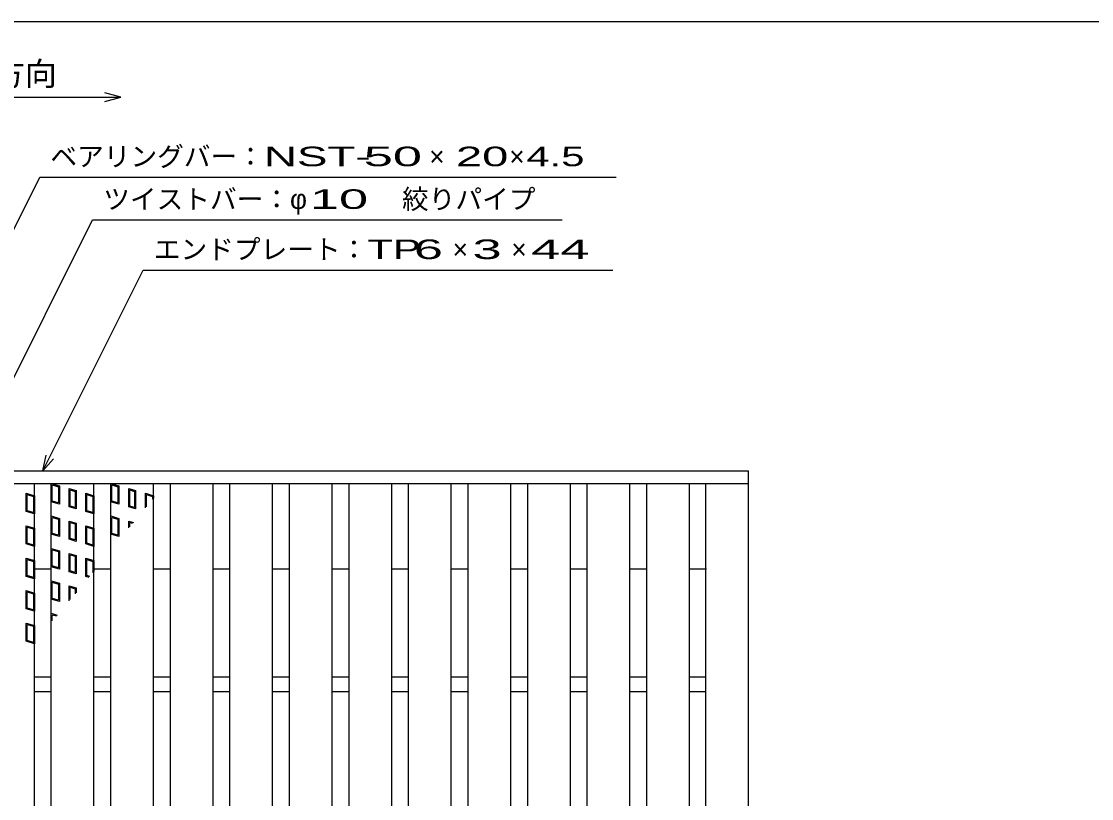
# Model space of a CAD drawing. Units: millimetres, scale not verified. Extents: x -910 to 866, y -641 to 527.
# Drawn here: x -554 to -53, y 163 to 527 of the extents above; entities that cross this region are included whole.
import ezdxf
from ezdxf.enums import TextEntityAlignment as Align

# ---------------------------------------------------------------- set-up
doc = ezdxf.new("R2010")
doc.units = ezdxf.units.MM
doc.header["$LTSCALE"] = 5
for name, color, linetype, lineweight in [('0_2', 150, 'Continuous', 25), ('16', 3, 'Continuous', 25), ('22', 2, 'Continuous', 25)]:
    doc.layers.add(name, color=color, linetype=linetype, lineweight=lineweight)
doc.styles.add('ベクトル', font='')
doc.styles.get('ベクトル').set_extended_font_data('ベクトル')

msp = doc.modelspace()

# ---------------------------------------------------------------- linework, layer by layer
at = {"layer": '0_2'}
msp.add_line((-864.5, 526.75), (865.5, 526.75), dxfattribs=at)
at = {"layer": '16'}
for p, q in [((-707.5, 316.238), (-213.5, 316.238)), ((-213.5, 310.238), (-213.5, 316.238)), ((-707.5, 310.238), (-213.5, 310.238)), ((-568, 310.238), (-548, 310.238)), ((-548, -177.762), (-548, 310.238)), ((-540.1, -177.762), (-540.1, 310.238)), ((-540.1, 310.238), (-520.1, 310.238)), ((-540.1, 310.238), (-536.3, 309.098)), ((-540.1, 301.688), (-540.1, 310.238)), ((-539.625, 309.6), (-536.775, 308.745)), ((-539.625, 302.042), (-539.625, 309.6)), ((-536.775, 308.745), (-536.775, 301.187)), ((-536.3, 309.098), (-536.3, 300.548)), ((-531.715, 307.873), (-528.485, 306.904)), ((-531.715, 299.323), (-531.715, 307.873)), ((-531.24, 307.234), (-528.96, 306.55)), ((-531.24, 299.676), (-531.24, 307.234)), ((-528.96, 306.55), (-528.96, 298.992)), ((-528.485, 306.904), (-528.485, 298.354)), ((-520.1, -177.762), (-520.1, 310.238)), ((-512.2, -177.762), (-512.2, 310.238)), ((-512.2, 310.238), (-492.2, 310.238)), ((-512.2, 310.238), (-508.4, 309.098)), ((-512.2, 301.688), (-512.2, 310.238)), ((-511.725, 309.6), (-508.875, 308.745)), ((-511.725, 302.042), (-511.725, 309.6)), ((-508.875, 308.745), (-508.875, 301.187)), ((-508.4, 309.098), (-508.4, 300.548)), ((-503.815, 307.873), (-500.585, 306.904)), ((-503.815, 299.323), (-503.815, 307.873)), ((-503.34, 307.234), (-501.06, 306.55)), ((-503.34, 299.676), (-503.34, 307.234)), ((-501.06, 306.55), (-501.06, 298.992)), ((-500.585, 306.904), (-500.585, 298.354)), ((-492.2, -177.762), (-492.2, 310.238)), ((-484.3, -177.762), (-484.3, 310.238)), ((-484.3, 310.238), (-464.3, 310.238)), ((-464.3, -177.762), (-464.3, 310.238)), ((-456.4, -177.762), (-456.4, 310.238)), ((-456.4, 310.238), (-436.4, 310.238)), ((-436.4, -177.762), (-436.4, 310.238)), ((-428.5, -177.762), (-428.5, 310.238)), ((-428.5, 310.238), (-408.5, 310.238)), ((-408.5, -177.762), (-408.5, 310.238)), ((-400.6, -177.762), (-400.6, 310.238)), ((-400.6, 310.238), (-380.6, 310.238)), ((-380.6, -177.762), (-380.6, 310.238)), ((-372.7, -177.762), (-372.7, 310.238)), ((-372.7, 310.238), (-352.7, 310.238)), ((-352.7, -177.762), (-352.7, 310.238)), ((-344.8, -177.762), (-344.8, 310.238)), ((-344.8, 310.238), (-324.8, 310.238)), ((-324.8, -177.762), (-324.8, 310.238)), ((-316.9, -177.762), (-316.9, 310.238)), ((-316.9, 310.238), (-296.9, 310.238)), ((-296.9, -177.762), (-296.9, 310.238)), ((-289, -177.762), (-289, 310.238)), ((-289, 310.238), (-269, 310.238)), ((-269, -177.762), (-269, 310.238)), ((-261.1, -177.762), (-261.1, 310.238)), ((-261.1, 310.238), (-241.1, 310.238)), ((-241.1, -177.762), (-241.1, 310.238)), ((-233.5, -177.762), (-233.5, 310.238)), ((-233.5, 310.238), (-213.5, 310.238)), ((-213.5, -177.762), (-213.5, 310.238)), ((-551.8, 305.678), (-548, 304.538)), ((-551.8, 297.128), (-551.8, 305.678)), ((-551.325, 305.04), (-548.475, 304.185)), ((-551.325, 297.482), (-551.325, 305.04)), ((-548.475, 304.185), (-548.475, 296.627)), ((-548, 304.538), (-548, 295.988)), ((-536.3, 300.548), (-540.1, 301.688)), ((-536.775, 301.187), (-539.625, 302.042)), ((-523.9, 305.678), (-520.1, 304.538)), ((-523.9, 297.128), (-523.9, 305.678)), ((-523.425, 305.04), (-520.575, 304.185)), ((-523.425, 297.482), (-523.425, 305.04)), ((-520.575, 304.185), (-520.575, 296.627)), ((-520.1, 304.538), (-520.1, 295.988)), ((-508.4, 300.548), (-512.2, 301.688)), ((-508.875, 301.187), (-511.725, 302.042)), ((-496, 305.678), (-492.2, 304.538)), ((-496, 298.8), (-496, 305.678)), ((-495.525, 305.04), (-492.675, 304.185)), ((-495.525, 299.38), (-495.525, 305.04)), ((-492.675, 304.185), (-492.675, 302.863)), ((-492.2, 304.538), (-492.2, 303.444)), ((-548, 295.988), (-551.8, 297.128)), ((-548.475, 296.627), (-551.325, 297.482)), ((-528.485, 298.354), (-531.715, 299.323)), ((-528.96, 298.992), (-531.24, 299.676)), ((-520.1, 295.988), (-523.9, 297.128)), ((-520.575, 296.627), (-523.425, 297.482)), ((-500.585, 298.354), (-503.815, 299.323)), ((-501.06, 298.992), (-503.34, 299.676)), ((-540.1, 295.038), (-536.3, 293.898)), ((-540.1, 286.488), (-540.1, 295.038)), ((-539.625, 294.4), (-536.775, 293.545)), ((-539.625, 286.842), (-539.625, 294.4)), ((-536.775, 293.545), (-536.775, 285.987)), ((-536.3, 293.898), (-536.3, 285.348)), ((-531.715, 292.673), (-528.485, 291.704)), ((-531.715, 284.123), (-531.715, 292.673)), ((-531.24, 292.034), (-528.96, 291.35)), ((-531.24, 284.476), (-531.24, 292.034)), ((-528.96, 291.35), (-528.96, 283.792)), ((-528.485, 291.704), (-528.485, 283.154)), ((-512.2, 295.038), (-508.4, 293.898)), ((-512.2, 286.488), (-512.2, 295.038)), ((-511.725, 294.4), (-508.875, 293.545)), ((-511.725, 286.842), (-511.725, 294.4)), ((-508.875, 293.545), (-508.875, 285.987)), ((-508.4, 293.898), (-508.4, 285.348)), ((-503.815, 292.673), (-501.642, 292.021)), ((-503.815, 289.451), (-503.815, 292.673)), ((-503.34, 292.034), (-501.976, 291.625)), ((-503.34, 290.013), (-503.34, 292.034)), ((-551.8, 290.478), (-548, 289.338)), ((-551.8, 281.928), (-551.8, 290.478)), ((-551.325, 289.84), (-548.475, 288.985)), ((-551.325, 282.282), (-551.325, 289.84)), ((-548.475, 288.985), (-548.475, 281.427)), ((-548, 289.338), (-548, 280.788)), ((-536.3, 285.348), (-540.1, 286.488)), ((-536.775, 285.987), (-539.625, 286.842)), ((-523.9, 290.478), (-520.1, 289.338)), ((-523.9, 281.928), (-523.9, 290.478)), ((-523.425, 289.84), (-520.575, 288.985)), ((-523.425, 282.282), (-523.425, 289.84)), ((-520.575, 288.985), (-520.575, 281.427)), ((-520.1, 289.338), (-520.1, 280.788)), ((-508.4, 285.348), (-512.2, 286.488)), ((-508.875, 285.987), (-511.725, 286.842)), ((-548, 280.788), (-551.8, 281.928)), ((-548.475, 281.427), (-551.325, 282.282)), ((-528.485, 283.154), (-531.715, 284.123)), ((-528.96, 283.792), (-531.24, 284.476)), ((-520.1, 280.788), (-523.9, 281.928)), ((-520.575, 281.427), (-523.425, 282.282)), ((-540.1, 279.838), (-536.3, 278.698)), ((-540.1, 271.288), (-540.1, 279.838)), ((-539.625, 279.2), (-536.775, 278.345)), ((-539.625, 271.642), (-539.625, 279.2)), ((-536.775, 278.345), (-536.775, 270.787)), ((-536.3, 278.698), (-536.3, 270.148)), ((-531.715, 277.473), (-528.485, 276.504)), ((-531.715, 268.923), (-531.715, 277.473)), ((-531.24, 276.834), (-528.96, 276.15)), ((-531.24, 269.276), (-531.24, 276.834)), ((-528.96, 276.15), (-528.96, 268.592)), ((-528.485, 276.504), (-528.485, 267.954)), ((-551.8, 275.278), (-548, 274.138)), ((-551.8, 266.728), (-551.8, 275.278)), ((-551.325, 274.64), (-548.475, 273.785)), ((-551.325, 267.082), (-551.325, 274.64)), ((-548.475, 273.785), (-548.475, 266.227)), ((-548, 274.138), (-548, 265.588)), ((-536.3, 270.148), (-540.1, 271.288)), ((-536.775, 270.787), (-539.625, 271.642)), ((-523.9, 275.278), (-520.1, 274.138)), ((-523.9, 266.728), (-523.9, 275.278)), ((-523.425, 274.64), (-520.575, 273.785)), ((-523.425, 267.082), (-523.425, 274.64)), ((-520.575, 273.785), (-520.575, 268.451)), ((-520.1, 274.138), (-520.1, 269.013)), ((-548, 265.588), (-551.8, 266.728)), ((-548.475, 266.227), (-551.325, 267.082)), ((-548, 270.238), (-540.1, 270.238)), ((-528.485, 267.954), (-531.715, 268.923)), ((-528.96, 268.592), (-531.24, 269.276)), ((-522.41, 266.281), (-523.9, 266.728)), ((-522.075, 266.677), (-523.425, 267.082)), ((-520.1, 270.238), (-512.2, 270.238)), ((-492.2, 270.238), (-484.3, 270.238)), ((-464.3, 270.238), (-456.4, 270.238)), ((-436.4, 270.238), (-428.5, 270.238)), ((-408.5, 270.238), (-400.6, 270.238)), ((-380.6, 270.238), (-372.7, 270.238)), ((-352.7, 270.238), (-344.8, 270.238)), ((-324.8, 270.238), (-316.9, 270.238)), ((-296.9, 270.238), (-289, 270.238)), ((-269, 270.238), (-261.1, 270.238)), ((-241.1, 270.238), (-233.2, 270.238)), ((-540.1, 264.638), (-536.3, 263.498)), ((-540.1, 256.088), (-540.1, 264.638)), ((-539.625, 264), (-536.775, 263.145)), ((-539.625, 256.442), (-539.625, 264)), ((-536.775, 263.145), (-536.775, 255.587)), ((-536.3, 263.498), (-536.3, 254.948)), ((-531.715, 255.279), (-531.715, 262.273)), ((-531.715, 262.273), (-528.485, 261.304)), ((-531.24, 255.84), (-531.24, 261.634)), ((-531.24, 261.634), (-528.96, 260.95)), ((-528.96, 260.95), (-528.96, 258.536)), ((-528.485, 261.304), (-528.485, 259.098)), ((-551.8, 260.078), (-548, 258.938)), ((-551.8, 251.528), (-551.8, 260.078)), ((-551.325, 259.44), (-548.475, 258.585)), ((-551.325, 251.882), (-551.325, 259.44)), ((-548.475, 258.585), (-548.475, 251.027)), ((-548, 258.938), (-548, 250.388)), ((-536.3, 254.948), (-540.1, 256.088)), ((-536.775, 255.587), (-539.625, 256.442)), ((-548, 250.388), (-551.8, 251.528)), ((-548.475, 251.027), (-551.325, 251.882)), ((-540.1, 249.438), (-537.352, 248.614)), ((-540.1, 245.364), (-540.1, 249.438)), ((-539.625, 248.8), (-537.686, 248.218)), ((-539.625, 245.926), (-539.625, 248.8)), ((-551.8, 244.878), (-548, 243.738)), ((-551.8, 236.328), (-551.8, 244.878)), ((-551.325, 244.24), (-548.475, 243.385)), ((-551.325, 236.682), (-551.325, 244.24)), ((-548.475, 243.385), (-548.475, 235.827)), ((-548, 243.738), (-548, 235.188)), ((-548, 235.188), (-551.8, 236.328)), ((-548.475, 235.827), (-551.325, 236.682)), ((-548, 219.738), (-540.1, 219.738)), ((-520.1, 219.738), (-512.2, 219.738)), ((-492.2, 219.738), (-484.3, 219.738)), ((-464.3, 219.738), (-456.4, 219.738)), ((-436.4, 219.738), (-428.5, 219.738)), ((-408.5, 219.738), (-400.6, 219.738)), ((-380.6, 219.738), (-372.7, 219.738)), ((-352.7, 219.738), (-344.8, 219.738)), ((-324.8, 219.738), (-316.9, 219.738)), ((-296.9, 219.738), (-289, 219.738)), ((-269, 219.738), (-261.1, 219.738)), ((-241.1, 219.738), (-233.5, 219.738)), ((-548, 212.738), (-540.1, 212.738)), ((-520.1, 212.738), (-512.2, 212.738)), ((-492.2, 212.738), (-484.3, 212.738)), ((-464.3, 212.738), (-456.4, 212.738)), ((-436.4, 212.738), (-428.5, 212.738)), ((-408.5, 212.738), (-400.6, 212.738)), ((-380.6, 212.738), (-372.7, 212.738)), ((-352.7, 212.738), (-344.8, 212.738)), ((-324.8, 212.738), (-316.9, 212.738)), ((-296.9, 212.738), (-289, 212.738)), ((-269, 212.738), (-261.1, 212.738)), ((-241.1, 212.738), (-233.5, 212.738))]:
    msp.add_line(p, q, dxfattribs=at)
at = {"layer": '22', "color": 4}
for p, q in [((-507.5, 491.238), (-515, 493.238)), ((-657.5, 491.238), (-507.5, 491.238)), ((-515, 489.238), (-507.5, 491.238)), ((-687.5, 169.738), (-545.5, 453.738)), ((-545.5, 453.738), (-275.5, 453.738)), ((-627.75, 219.738), (-520.75, 433.738)), ((-520.75, 433.738), (-300.75, 433.738)), ((-544.05, 316.238), (-497.05, 410.238)), ((-497.05, 410.238), (-277.05, 410.238)), ((-544.05, 316.238), (-542.55, 323.538)), ((-544.05, 316.238), (-539.05, 321.738))]:
    msp.add_line(p, q, dxfattribs=at)

# ---------------------------------------------------------------- texts
at = {"layer": '22', "style": 'ベクトル'}
for s, height, p in [('車両進行方向', 11, (-627.5, 502.238)), ('ベアリングバー：', 9.164, (-540.5, 463.488)), ('×', 9.164, (-363, 463.488)), ('×', 9.164, (-325.5, 463.488)), ('ツイストバー：', 9.164, (-515.75, 443.488)), ('絞りパイプ', 9.164, (-375.75, 443.488)), ('φ', 9.164, (-428.25, 443.488)), ('エンドプレート：', 9.164, (-492.05, 419.988)), ('×', 9.164, (-352.05, 419.988)), ('×', 9.164, (-324.55, 419.988))]:
    msp.add_text(s, height=height, dxfattribs=at).set_placement(p, align=Align.MIDDLE_LEFT)
for s, width, p in [('NST-', 1.75, (-440.5, 463.488)), (' 50 ', 2, (-400.5, 463.488)), ('20', 1.8, (-350.5, 463.488)), (' 4.5 ', 1.6, (-323, 463.488)), (' 10 ', 2, (-425.75, 443.488)), ('TP', 1.6, (-392.05, 419.988)), (' 6 ', 2, (-377.05, 419.988)), (' 3 ', 2, (-349.55, 419.988)), (' 44 ', 2, (-322.05, 419.988))]:
    msp.add_text(s, height=9.164, dxfattribs=dict(at, width=width)).set_placement(p, align=Align.MIDDLE_LEFT)

doc.saveas('drawing.dxf')
